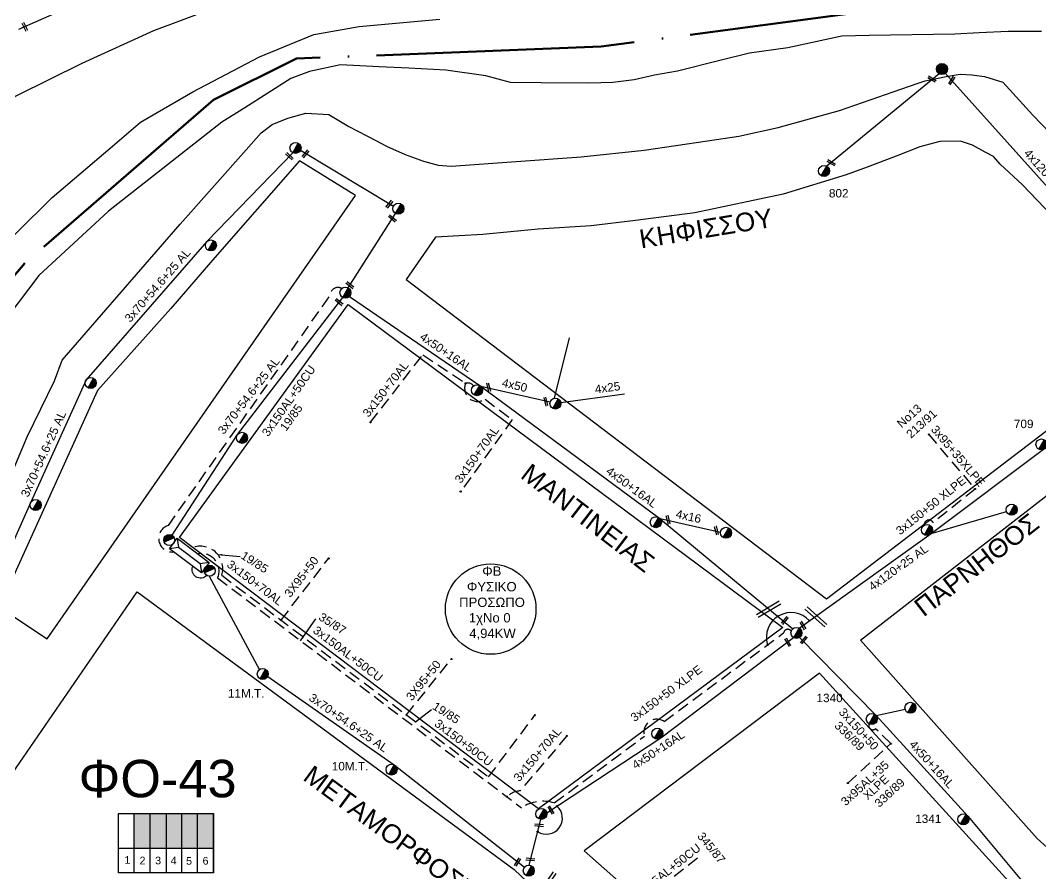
# Model space of a CAD drawing. Header units: millimetres. Extents: x 1020 to 3238, y 796 to 1818.
# Drawn here: x 2138.2 to 2356.1, y 1153.4 to 1335.8 of the extents above; entities that cross this region are included whole.
import ezdxf
from ezdxf.enums import TextEntityAlignment as Align

# ---------------------------------------------------------------- set-up
doc = ezdxf.new("R2010")
doc.units = ezdxf.units.MM
doc.linetypes.add('ACAD_ISO04W100', pattern=[30, 24, -3, 0, -3])
doc.linetypes.add('DASHED', pattern=[19.05, 12.7, -6.35])
for name, color, linetype, lineweight in [('3x150+50', 7, 'Continuous', 30), ('3x150+50 XLPE', 7, 'SYN_LINE', 30), ('3x150+70AL', 7, 'DASHED', 30), ('3x150AL+50CU', 7, 'Continuous', 30), ('3x70+54.6+25 AL', 7, 'SYN_LINE', 30), ('3x95+35', 7, 'Continuous', 30), ('3x95+35XLPE', 7, 'Continuous', 30), ('3X95+50', 7, 'Continuous', 30), ('3x95AL+50CU', 7, 'Continuous', 30), ('4x120+25 AL', 7, 'SYN_LINE', 30), ('4x16', 7, 'Continuous', 30), ('4x25', 7, 'Continuous', 30), ('4x50', 7, 'Continuous', 30), ('4x50+16AL', 7, 'Continuous', 30), ('Υπόβαθρο ΔΕΗ', 7, 'Continuous', 30)]:
    doc.layers.add(name, color=color, linetype=linetype, lineweight=lineweight)
for name, color, linetype in [('Pillar OTE', 7, 'Continuous'), ('text οδών', 7, 'Continuous'), ('text_kalodion', 7, 'Continuous'), ('Άγνωστα', 7, 'Continuous'), ('Επιγραφές - Σχήματα', 7, 'Continuous'), ('Καλώδια ΧΤ   3x150AL+50CU', 7, 'DASHED'), ('Μηχανική τομή', 7, 'Continuous'), ('Στύλος Ξύλινος', 7, 'Continuous'), ('Στύλος Ξύλινος @ 1', 7, 'Continuous'), ('Στύλος ΦΜ', 7, 'Continuous'), ('Στύλος ΦΜ @ 1', 7, 'Continuous'), ('Συνδέσεις', 7, 'Continuous'), ('Τομή', 7, 'Continuous'), ('Υποσταθμός εναέριος 2 στύλων', 7, 'Continuous'), ('Υποσταθμός πόλεως', 7, 'Continuous')]:
    doc.layers.add(name, color=color, linetype=linetype)
doc.styles.add('arial', font='arial.ttf')
doc.styles.get("Standard").update_dxf_attribs({"font": 'arial.ttf'})
doc.linetypes.add('PRANES_1r', pattern='A,0.5,[137,SPECLINE.shx,S=1,R=180,X=0,Y=0],0.5', length=1)
doc.linetypes.add('SYN_LINE', pattern='A,0.5,-0.0001,["/\\/\\/\\/",Standard,S=0.1,R=0,X=0,Y=-0.05],-0.25', length=0.7501)
doc.dimstyles.new('ISO-25', dxfattribs={"dimtxt": 2.5, "dimasz": 2.5, "dimexe": 1.25, "dimexo": 0.625, "dimtad": 1, "dimtxsty": 'Standard', "dimcen": 2.5, "dimadec": 0, "dimazin": 0, "dimtfac": 1, "dimtmove": 0, "dimatfit": 3, "dimfxl": 1, "dimarcsym": 0})

# ---------------------------------------------------------------- blocks, each defined once
blk = doc.blocks.new('ΥΠΟΣΤΑΘΜΟΣ ΕΝΑΕΡΙΟΣ ΕΠΙ 2 ΣΤΥΛΩΝ')
at = {"layer": 'Υποσταθμός εναέριος 2 στύλων', "linetype": 'Continuous'}
for points in [[(-11.97, -2.11, 0.574793), (-8.45, -0.07, 0.268822), (-9.64, 1.98)], [(9.68, -2.15, 0.574793), (13.19, -0.1, 0.268822), (12.01, 1.95)]]:
    blk.add_hatch(color=256, dxfattribs=at).paths.add_polyline_path(points)
for p, q in [((-11.97, -2.11), (-9.64, 1.98)), ((9.68, -2.15), (12.01, 1.95))]:
    blk.add_line(p, q, dxfattribs=at)
for centre in [(-10.81, -0.07), (10.84, -0.1)]:
    blk.add_circle(centre, 2.36, dxfattribs=at)
at = {"layer": 'Υποσταθμός πόλεως', "linetype": 'Continuous', "ltscale": 40}
blk.add_lwpolyline([(-8.57, 2.82), (8.57, 2.82), (8.57, -2.82), (-8.57, -2.82)], close=True, dxfattribs=at)
for points in [[(-5.75, 0), (-8.57, 2.82)], [(-8.57, -2.82), (-5.75, 0)], [(-5.75, 0), (5.75, 0)], [(5.75, 0), (8.57, 2.82)], [(8.57, -2.82), (5.75, 0)]]:
    blk.add_lwpolyline(points, dxfattribs=at)
at = {"layer": 'Υποσταθμός εναέριος 2 στύλων', "ltscale": 40, "flags": 1}
for tag, p in [('ΜΕΤΑΣΧΗΜΑΤΙΣΜΟΣ', (14.09, 2.51)), ('ΙΣΧΥΣ', (14.07, -0.28)), ('ΑΡΙΘΜΟΣ', (14.19, -3))]:
    blk.add_attdef(tag, p, '', height=1.8, dxfattribs=at)
blk = doc.blocks.new('ΥΠΑΡΧΩΝ ΤΣΙΜΕΝΤΕΝΙΟΣ ΣΤΥΛΟΣ')
at = {"layer": 'Στύλος ΦΜ'}
blk.add_hatch(color=7, dxfattribs=at).paths.add_polyline_path([(-1.29, -2.28, 0.574793), (2.62, 0, 0.268822), (1.3, 2.27)])
at = {"layer": 'Στύλος ΦΜ', "color": 7}
blk.add_line((-1.29, -2.28), (1.3, 2.27), dxfattribs=at)
blk.add_circle((0, 0), 2.62, dxfattribs=at)
at = {"layer": 'Στύλος ΦΜ', "flags": 4}
for tag, p in [('ΑΡΙΘΜΟΣ', (-4.68, 8.05)), ('ΤΥΠΟΣ', (-4.91, 3.03))]:
    blk.add_attdef(tag, p, '', height=4, dxfattribs=at)
blk = doc.blocks.new('ΥΠΑΡΧΩΝ ΞΥΛΙΝΟΣ ΣΤΥΛΟΣ')
at = {"layer": 'Στύλος Ξύλινος'}
h = blk.add_hatch(color=7, dxfattribs=at)
h.paths.add_polyline_path([(-2.62, 0, 0.270008), (-1.29, -2.28), (1.3, 2.27, 0.576266)])
h.paths.add_polyline_path([(-1.29, -2.28, 0.574793), (2.62, 0, 0.268822), (1.3, 2.27)])
at = {"layer": 'Στύλος Ξύλινος', "color": 7}
blk.add_line((-1.29, -2.28), (1.3, 2.27), dxfattribs=at)
blk.add_circle((0, 0), 2.62, dxfattribs=at)
at = {"layer": 'Στύλος Ξύλινος', "flags": 4}
for tag, p in [('ΑΡΙΘΜΟΣ', (-4.91, 8.6)), ('ΤΥΠΟΣ', (-4.85, 3.39))]:
    blk.add_attdef(tag, p, '', height=4, dxfattribs=at)
blk = doc.blocks.new('ΜΗΧΑΝΙΚΗ ΤΟΜΗ')
at = {"layer": 'Μηχανική τομή', "ltscale": 40}
for p, q in [((-1.89, 0.78), (5.68, 0.78)), ((-1.89, -0.78), (5.68, -0.78))]:
    blk.add_line(p, q, dxfattribs=at)
blk = doc.blocks.new('_ΣΥΝΔΕΣΗ')
at = {"layer": 'Συνδέσεις', "linetype": 'SYN_LINE', "ltscale": 40}
blk.add_hatch(color=256, dxfattribs=at).paths.add_polyline_path([(0.5, -0.01, 1), (-0.5, -0.01, 1)])
at = {"layer": 'Συνδέσεις'}
blk.add_circle((0, -0.01), 0.5, dxfattribs=at)
blk = doc.blocks.new('ΤΟΜΗ')
at = {"layer": 'Τομή', "ltscale": 40}
for p, q in [((-5.68, 0), (17.06, 0)), ((-5.68, -2.77), (17.06, -2.77))]:
    blk.add_line(p, q, dxfattribs=at)

msp = doc.modelspace()

# ---------------------------------------------------------------- hatches: boundary and pattern name
at = {"layer": 'Καλώδια ΧΤ   3x150AL+50CU', "linetype": 'DASHED', "lineweight": -3, "ltscale": 0.2}
h = msp.add_hatch(color=173, dxfattribs=at)
h.dxf.hatch_style = 1
h.paths.add_polyline_path([(2165.91, 1166.27), (2162.47, 1166.27), (2162.47, 1158.91), (2165.91, 1158.91)])
h = msp.add_hatch(color=85, dxfattribs=at)
h.dxf.hatch_style = 1
h.paths.add_polyline_path([(2165.91, 1158.91), (2169.35, 1158.9), (2169.35, 1166.27), (2165.91, 1166.27)])
h = msp.add_hatch(color=2, dxfattribs=at)
h.dxf.hatch_style = 1
h.paths.add_polyline_path([(2172.65, 1166.27), (2169.35, 1166.27), (2169.35, 1158.9), (2172.64, 1158.9)])
h = msp.add_hatch(color=1, dxfattribs=at)
h.dxf.hatch_style = 1
h.paths.add_polyline_path([(2172.64, 1158.9), (2176.03, 1158.9), (2176.03, 1166.27), (2172.65, 1166.27)])
h = msp.add_hatch(color=151, dxfattribs=at)
h.dxf.hatch_style = 1
h.paths.add_polyline_path([(2176.03, 1158.9), (2179.43, 1158.89), (2179.43, 1166.27), (2176.03, 1166.27)])

# ---------------------------------------------------------------- linework, layer by layer
at = {"lineweight": -3, "ltscale": 0.2}
msp.add_circle((2238.64, 1209.99), 9.67, dxfattribs=at)
at = {"layer": '3x150+50', "color": 173, "linetype": 'DASHED', "lineweight": -3, "ltscale": 0.2}
msp.add_lwpolyline([(2324.12, 1181.22), (2320.89, 1184.41, -0.80098), (2319.48, 1185.48, 1.148792)], format="xyb", dxfattribs=at)
at = {"layer": '3x150+50 XLPE', "color": 151, "linetype": 'DASHED', "lineweight": -3, "ltscale": 0.2}
msp.add_lwpolyline([(2342.13, 1235.62), (2333.15, 1228.44, 0.866697), (2331.26, 1227.89, -18.154364)], format="xyb", dxfattribs=at)
at = {"layer": '3x150+70AL', "color": 85, "linetype": 'DASHED', "lineweight": -3, "ltscale": 0.2}
for points in [[(2212.96, 1249.9), (2224.15, 1264.33), (2233.28, 1258.22, -0.326335), (2234.98, 1257.68, 22.441976)], [(2233.28, 1258.22, 0.741426), (2237.43, 1254.83), (2243.26, 1250.47), (2232.24, 1235.12)]]:
    msp.add_lwpolyline(points, format="xyb", dxfattribs=at)
at = {"layer": '3x150+70AL', "color": 1, "linetype": 'DASHED', "lineweight": -3, "ltscale": 0.2}
msp.add_lwpolyline([(2174.55, 1222.95, -0.655083), (2181.18, 1217.21), (2238.18, 1174.12), (2248.08, 1187.3)], format="xyb", dxfattribs=at)
at = {"layer": '3x150+70AL', "color": 151, "linetype": 'DASHED', "lineweight": -3, "ltscale": 0.2}
msp.add_lwpolyline([(2254.92, 1182.9), (2244.95, 1171.14, 0.155502), (2242.08, 1169.91, -0.798596)], format="xyb", dxfattribs=at)
at = {"layer": '3x150AL+50CU', "color": 2, "linetype": 'DASHED', "lineweight": -3, "ltscale": 0.2}
msp.add_lwpolyline([(2170.9, 1222.19, -0.904144), (2169.77, 1227.86), (2204.28, 1276.94, -0.537919), (2206.75, 1278.57, -0.537919)], format="xyb", dxfattribs=at)
at = {"layer": '3x150AL+50CU', "color": 151, "linetype": 'DASHED', "lineweight": -3, "ltscale": 0.2}
msp.add_lwpolyline([(2176.12, 1221.77, -0.606552), (2180.3, 1216.63), (2245.21, 1167.54, -0.221256), (2252.22, 1168.54), (2271.5, 1182.84, -0.71394), (2275.69, 1185.95), (2301.23, 1204.9, -0.67042), (2302.84, 1205.29)], format="xyb", dxfattribs=at)
at = {"layer": '3x150AL+50CU', "linetype": 'Continuous', "lineweight": -3, "ltscale": 0.2}
msp.add_lwpolyline([(2177.98, 1217.17, -0.837039), (2174.98, 1219.1, 1.805192)], format="xyb", dxfattribs=at)
at = {"layer": '3x70+54.6+25 AL', "color": 2, "linetype": 'SYN_LINE', "lineweight": -3, "ltscale": 20}
for points in [[(2217.84, 1296.04), (2197.98, 1307.99)], [(2196.36, 1307.52), (2178.02, 1288.52), (2152.21, 1258.97), (2140.34, 1232.69), (2133.78, 1218.09), (2130.75, 1208.75)], [(2208.2, 1278.62), (2218.33, 1294.52)]]:
    msp.add_lwpolyline(points, dxfattribs=at)
at = {"layer": '3x70+54.6+25 AL', "color": 85, "linetype": 'SYN_LINE', "lineweight": -3, "ltscale": 20}
msp.add_lwpolyline([(2170.55, 1225.75), (2184.54, 1247.26), (2207.03, 1276.57)], dxfattribs=at)
at = {"layer": '3x70+54.6+25 AL', "color": 173, "linetype": 'SYN_LINE', "lineweight": -3, "ltscale": 20}
for points in [[(2178.47, 1217.02), (2189.23, 1197.03)], [(2190.99, 1195.55), (2218.05, 1176.7), (2245.89, 1154.83)]]:
    msp.add_lwpolyline(points, dxfattribs=at)
at = {"layer": '3x70+54.6+25 AL', "color": 173, "linetype": 'SYN_LINE', "lineweight": -3, "ltscale": 12}
msp.add_lwpolyline([(2246.86, 1155.24), (2249.36, 1165.04)], dxfattribs=at)
at = {"layer": '3x95+35', "color": 173, "linetype": 'DASHED', "lineweight": -3, "ltscale": 0.2}
msp.add_lwpolyline([(2314.94, 1172.8), (2324.12, 1181.22)], dxfattribs=at)
at = {"layer": '3x95+35XLPE', "color": 151, "linetype": 'DASHED', "lineweight": -3, "ltscale": 0.2}
msp.add_lwpolyline([(2332.24, 1247.3), (2342.13, 1235.62)], dxfattribs=at)
at = {"layer": '3X95+50', "color": 1, "linetype": 'DASHED', "lineweight": -3, "ltscale": 0.2}
for points in [[(2193.86, 1207.63), (2204.01, 1220.8)], [(2220.65, 1187.37), (2230.26, 1199.3)]]:
    msp.add_lwpolyline(points, dxfattribs=at)
at = {"layer": '3x95AL+50CU', "color": 6, "linetype": 'DASHED', "lineweight": -3, "ltscale": 0.2}
msp.add_lwpolyline([(2282.81, 1156.76), (2270.36, 1146.92, -0.369475), (2269.05, 1146.97, -22.658556)], format="xyb", dxfattribs=at)
at = {"layer": '4x120+25 AL', "color": 5, "linetype": 'SYN_LINE', "lineweight": -3, "ltscale": 20}
msp.add_lwpolyline([(2334.47, 1324.36), (2310.44, 1304.63)], dxfattribs=at)
at = {"layer": '4x120+25 AL', "color": 151, "linetype": 'SYN_LINE', "lineweight": -3, "ltscale": 20}
for points in [[(2392.06, 1274.53), (2368.46, 1288.09), (2335.79, 1324.47)], [(2304.54, 1205.93), (2332.78, 1226.13), (2357.35, 1244.58), (2392.55, 1273.01)], [(2332.78, 1226.13), (2348.85, 1230.83)]]:
    msp.add_lwpolyline(points, dxfattribs=at)
at = {"layer": '4x120+25 AL', "color": 173, "linetype": 'SYN_LINE', "lineweight": -3, "ltscale": 7}
msp.add_lwpolyline([(2321, 1187.21), (2327.17, 1188.62)], dxfattribs=at)
at = {"layer": '4x16', "color": 85, "linetype": 'Continuous', "lineweight": -3, "ltscale": 0.2}
msp.add_lwpolyline([(2274.82, 1229.31), (2287.74, 1226.43)], dxfattribs=at)
at = {"layer": '4x25', "color": 85, "linetype": 'SYN_LINE', "lineweight": -3, "ltscale": 15}
for points in [[(2252.27, 1255.06), (2255.51, 1267.94)], [(2253.63, 1254.14), (2267.22, 1255.99)]]:
    msp.add_lwpolyline(points, dxfattribs=at)
at = {"layer": '4x50', "color": 85, "linetype": 'Continuous', "lineweight": -3, "ltscale": 0.2}
msp.add_lwpolyline([(2236.52, 1257.62), (2251.35, 1254.24)], dxfattribs=at)
at = {"layer": '4x50+16AL', "color": 1, "linetype": 'Continuous', "lineweight": -3, "ltscale": 0.2}
msp.add_lwpolyline([(2196.55, 1357.97), (2167.52, 1347), (2137.75, 1333.88)], dxfattribs=at)
at = {"layer": '4x50+16AL', "color": 85, "linetype": 'Continuous', "lineweight": -3, "ltscale": 0.2}
msp.add_lwpolyline([(2208.49, 1276.81), (2236.3, 1257.78), (2274.51, 1229.57), (2303.16, 1205.77)], dxfattribs=at)
at = {"layer": '4x50+16AL', "color": 173, "linetype": 'Continuous', "lineweight": -3, "ltscale": 0.2}
for points in [[(2250.62, 1166.42), (2274.97, 1182.44), (2303.37, 1203.88)], [(2304.64, 1203.94), (2321, 1187.21), (2340.63, 1165.67), (2355.99, 1147.28)]]:
    msp.add_lwpolyline(points, dxfattribs=at)
at = {"layer": 'Pillar OTE', "lineweight": -3, "ltscale": 40}
for points in [[(2159.14, 1153.63), (2159.14, 1166.27), (2179.43, 1166.27), (2179.43, 1153.61), (2159.14, 1153.63)], [(2162.47, 1153.63), (2162.47, 1166.27)], [(2165.91, 1153.63), (2165.91, 1166.27)], [(2169.35, 1153.62), (2169.35, 1166.27)], [(2172.64, 1153.62), (2172.65, 1166.27)], [(2176.03, 1153.62), (2176.03, 1166.27)], [(2179.43, 1153.61), (2179.43, 1166.27)], [(2159.14, 1158.91), (2179.43, 1158.89)]]:
    msp.add_lwpolyline(points, dxfattribs=at)
at = {"layer": 'Υπόβαθρο ΔΕΗ', "color": 1, "linetype": 'ACAD_ISO04W100', "lineweight": 50, "ltscale": 2}
msp.add_lwpolyline([(2897.66, 1801.46), (2899.37, 1753.84), (2811.49, 1635.31), (2792.55, 1614.57), (2757.37, 1549.51), (2665.72, 1495.01), (2560.71, 1451.54), (2481.37, 1390.44), (2388.44, 1347.03), (2262.24, 1330.19), (2197.17, 1327.65), (2179.45, 1318.84), (2139.09, 1283.92), (2119.89, 1261.32), (2078.79, 1160.44), (2035.44, 1084.11), (1936.96, 1112.27), (1734.05, 1208.64), (1538.56, 1301.42), (1499.15, 1214.88), (1220.66, 1365.27), (1101.95, 1134.49), (1047.96, 1156.8)], dxfattribs=at)
at = {"layer": 'Υπόβαθρο ΔΕΗ', "color": 7, "lineweight": -3}
for points in [[(1979.63, 1056.06), (1962.82, 1061.66), (1949.85, 1069.23), (1963.78, 1085.21), (1972.74, 1095.56), (2001.6, 1116.23), (2030.07, 1136.62), (2043.84, 1156.03), (2057.89, 1191.59), (2066.41, 1216.58), (2087.92, 1263.73), (2093.91, 1276.75), (2099.31, 1285.12), (2114.52, 1303.97), (2130.51, 1315.95), (2137.41, 1319.72), (2151.35, 1326.62), (2166.65, 1333.64), (2184.96, 1340.56)], [(2127.06, 1217.09), (2139.59, 1246.79), (2145.44, 1258.79), (2147.09, 1263.21), (2172.32, 1292.25), (2186.39, 1308.1), (2189.61, 1311.75), (2191.94, 1313.53), (2195.32, 1314.93), (2199.12, 1315.94), (2204.07, 1315.67), (2208.34, 1313.11), (2214.12, 1310.12), (2216.41, 1308.92), (2220.34, 1307.14), (2224.31, 1305.7), (2227.43, 1304.88), (2230.16, 1304.67), (2257.97, 1306.63), (2271.43, 1308.05), (2284.97, 1310.02), (2291.63, 1311.06), (2300.03, 1312.89), (2313.15, 1316.55), (2326.27, 1321.1), (2329.97, 1322.4), (2331.45, 1322.9), (2335.96, 1323.83), (2338.96, 1324.33), (2341.44, 1324.13), (2344.11, 1323.77), (2348.03, 1322.56), (2354.45, 1315.55), (2392.73, 1275.86)]]:
    msp.add_lwpolyline(points, dxfattribs=at)
at = {"layer": 'Υπόβαθρο ΔΕΗ', "linetype": 'PRANES_1r', "lineweight": -3, "ltscale": 0.2}
for points in [[(2129.62, 1282.81), (2144.93, 1297.97), (2157.34, 1308.52), (2163.85, 1314.04), (2174.98, 1320.56), (2189.21, 1328.01), (2200.88, 1332.79), (2210.51, 1334.49), (2227.76, 1336.08)], [(2356.3, 1333.4), (2349.2, 1333.42), (2343.04, 1333.11), (2337.8, 1332.85), (2319.53, 1332.53), (2313.68, 1332.42), (2302.14, 1329.91), (2293.95, 1328.77), (2287.62, 1327.21), (2278.54, 1324.91), (2273.66, 1324.11), (2269.3, 1323.08), (2264.74, 1322.51), (2259.62, 1322.4), (2249.45, 1322.48), (2242.88, 1322.52), (2237.58, 1323.91), (2229.09, 1325.18), (2221.16, 1325.57), (2214.8, 1325.88), (2206.55, 1326.28), (2199.92, 1324.9), (2195.94, 1323.36), (2186.1, 1317.12), (2181.22, 1314.02), (2157.01, 1295.05), (2142.07, 1281.24), (2135.46, 1272.52)]]:
    msp.add_lwpolyline(points, dxfattribs=at)
at = {"layer": 'Υπόβαθρο ΔΕΗ', "color": 7, "lineweight": -3}
for points in [[(2383.48, 1268), (2352.26, 1300.64), (2347.47, 1305.09), (2346.04, 1306.72), (2344.26, 1307.64), (2341.6, 1309.16), (2338.99, 1309.99), (2334.58, 1309.89), (2330.31, 1308.75), (2325.28, 1306.81), (2319.06, 1304.4), (2314.6, 1302.77), (2301.15, 1298.62), (2282.29, 1294.65), (2269.57, 1293.01), (2260.12, 1291.88), (2248.76, 1291.14), (2236.99, 1290.05), (2226.84, 1289.44), (2220.59, 1280.45), (2310.37, 1212.2)], [(2133.65, 1210.39), (2143.87, 1203.62), (2209.73, 1298.38), (2197.82, 1305.75), (2179.19, 1284.53), (2170.27, 1274.23), (2154.62, 1256.73), (2137.63, 1219.08)], [(2208.17, 1275.04), (2301.06, 1206.02), (2248.86, 1167.29), (2172.15, 1225.3)], [(2364.21, 1239.52), (2412.18, 1186.27), (2369.15, 1156.69), (2367.28, 1155.9), (2365.58, 1155.79), (2364.44, 1155.9), (2362.71, 1156.07), (2361.56, 1156.21), (2360.11, 1157.14), (2358.24, 1158.39), (2355.37, 1160.98), (2317.64, 1203.37)], [(2163.08, 1213.67), (2243.65, 1154.32), (2292.86, 1107.64), (2207.14, 1054.67), (2145.77, 1117.9), (2132.24, 1132.02), (2128.33, 1137.8), (2126.11, 1142.39), (2125.03, 1148.31), (2125.15, 1152.47), (2127.03, 1160.61), (2131.67, 1168.04)], [(2308.92, 1196.29), (2258.58, 1158.31), (2306.36, 1116.15), (2354.35, 1146.29)]]:
    msp.add_lwpolyline(points, close=True, dxfattribs=at)
at = {"layer": 'Υπόβαθρο ΔΕΗ', "lineweight": -3}
for centre, radius, start, end in [((2302.83, 1203.96), 5.28, 42.1255, 197.6807), ((2250.53, 1165.29), 3.43, 237.4691, 48.4608)]:
    msp.add_arc(centre, radius, start, end, dxfattribs=at)

# ---------------------------------------------------------------- block references
at = {"layer": 'Μηχανική τομή', "lineweight": -3}
for p, xscale, yscale, zscale, rotation in [((2138.85, 1334.87), 0.2499999999999677, 0.2499999999999677, 0.2499999999999677, 297.7331884714443), ((2332.52, 1323.54), 0.2499999999999675, 0.2499999999999675, 0.2499999999999675, 329.1464660435478), ((2337.36, 1323.34), 0.2499999999999676, 0.2499999999999676, 0.2499999999999676, 237.1854850711861), ((2198.79, 1306.91), 0.2499999999999677, 0.2499999999999677, 0.2499999999999677, 50.16249070160573), ((2195.98, 1306.44), 0.2499999999999677, 0.2499999999999677, 0.2499999999999677, 137.3472230877707), ((2310.98, 1305.65), 0.2499999999999675, 0.2499999999999675, 0.2499999999999675, 329.1464660435478), ((2216.72, 1296.13), 0.2499999999999677, 0.2499999999999677, 0.2499999999999677, 50.16249070160573), ((2217.27, 1293.8), 0.2499999999999677, 0.2499999999999677, 0.2499999999999677, 321.0299712629217), ((2208.2, 1279.57), 0.2499999999999677, 0.2499999999999677, 0.2499999999999677, 321.0299712629217), ((2205.87, 1275.93), 0.2499999999999677, 0.2499999999999677, 0.2499999999999677, 321.0299712629217), ((2238.04, 1257.86), 0.2499999999999676, 0.2499999999999676, 0.2499999999999676, 283.6774560750442), ((2250.26, 1254.79), 0.2499999999999676, 0.2499999999999676, 0.2499999999999676, 283.6774560750442), ((2276.39, 1229.55), 0.2499999999999676, 0.2499999999999676, 0.2499999999999676, 283.6774560750442), ((2286.71, 1227.25), 0.2499999999999676, 0.2499999999999676, 0.2499999999999676, 283.6774560750442), ((2301.74, 1207.91), 0.2499999999999676, 0.2499999999999676, 0.2499999999999676, 230.0353794467205), ((2305.07, 1206.9), 0.2499999999999676, 0.2499999999999676, 0.2499999999999676, 300.7766191402778), ((2301.83, 1203.33), 0.2499999999999676, 0.2499999999999676, 0.2499999999999676, 300.7766191402778), ((2305.83, 1203.74), 0.2499999999999676, 0.2499999999999676, 0.2499999999999676, 230.0353794467205), ((2251.24, 1167.44), 0.2499999999999676, 0.2499999999999676, 0.2499999999999676, 300.7766191402778), ((2248.5, 1163.86), 0.2499999999999676, 0.2499999999999676, 0.2499999999999676, 354.2515595385352), ((2244.16, 1155.51), 0.2499999999999675, 0.2499999999999675, 0.2499999999999675, 58.87226553010733), ((2246.64, 1156.56), 0.2499999999999676, 0.2499999999999676, 0.2499999999999676, 354.2515595385352)]:
    msp.add_blockref('ΜΗΧΑΝΙΚΗ ΤΟΜΗ', p, dxfattribs=dict(at, xscale=xscale, yscale=yscale, zscale=zscale, rotation=rotation))
at = {"layer": 'Στύλος Ξύλινος @ 1', "lineweight": -3, "ltscale": 40, "xscale": 0.4499999999998181, "yscale": 0.4499999999998181, "zscale": 0.4499999999998181}
msp.add_blockref('ΥΠΑΡΧΩΝ ΞΥΛΙΝΟΣ ΣΤΥΛΟΣ', (2335.05, 1325.39), dxfattribs=at)
at = {"layer": 'Στύλος ΦΜ @ 1', "lineweight": -3, "ltscale": 40}
for p, xscale, yscale, zscale in [((2196.94, 1308.54), 0.4499999999997561, 0.4499999999997561, 0.4499999999997561), ((2218.91, 1295.54), 0.4499999999997561, 0.4499999999997561, 0.4499999999997561), ((2178.86, 1287.69), 0.4499999999997561, 0.4499999999997561, 0.4499999999997561), ((2207.61, 1277.6), 0.4499999999997561, 0.4499999999997561, 0.4499999999997561), ((2153.19, 1258.3), 0.4499999999997561, 0.4499999999997561, 0.4499999999997561), ((2235.72, 1256.76), 0.4499999999997561, 0.4499999999997561, 0.4499999999997561), ((2252.47, 1253.9), 0.4499999999997561, 0.4499999999997561, 0.4499999999997561), ((2185.51, 1246.58), 0.4499999999997561, 0.4499999999997561, 0.4499999999997561), ((2141.42, 1232.22), 0.4499999999997561, 0.4499999999997561, 0.4499999999997561), ((2349.96, 1231.24), 0.4499999999997561, 0.4499999999997561, 0.4499999999997561), ((2273.92, 1228.55), 0.4499999999997561, 0.4499999999997561, 0.4499999999997561), ((2288.91, 1226.28), 0.4499999999997561, 0.4499999999997561, 0.4499999999997561), ((2331.87, 1226.88), 0.4499999999997561, 0.4499999999997561, 0.4499999999997561), ((2303.96, 1204.9), 0.4499999999998616, 0.4499999999998616, 0.4499999999998616), ((2328.32, 1188.89), 0.4499999999999348, 0.4499999999999348, 0.4499999999999348), ((2274.24, 1183.36), 0.4499999999998616, 0.4499999999998616, 0.4499999999998616), ((2249.46, 1166.21), 0.4499999999998616, 0.4499999999998616, 0.4499999999998616)]:
    msp.add_blockref('ΥΠΑΡΧΩΝ ΤΣΙΜΕΝΤΕΝΙΟΣ ΣΤΥΛΟΣ', p, dxfattribs=dict(at, xscale=xscale, yscale=yscale, zscale=zscale))
ref = msp.add_blockref('ΥΠΑΡΧΩΝ ΤΣΙΜΕΝΤΕΝΙΟΣ ΣΤΥΛΟΣ', (2309.86, 1303.61), dxfattribs=dict(at, xscale=0.4499999999997661, yscale=0.4499999999997661, zscale=0.4499999999997661))
ref.add_attrib('ΤΥΠΟΣ', '802', (2310.9, 1297.95), dxfattribs={"layer": 'Στύλος ΦΜ', "height": 1.8, "flags": 4})
ref = msp.add_blockref('ΥΠΑΡΧΩΝ ΤΣΙΜΕΝΤΕΝΙΟΣ ΣΤΥΛΟΣ', (2356.32, 1245.16), dxfattribs=dict(at, xscale=0.4499999999997661, yscale=0.4499999999997661, zscale=0.4499999999997661))
ref.add_attrib('ΤΥΠΟΣ', '709', (2350.42, 1248.66), dxfattribs={"layer": 'Στύλος ΦΜ', "height": 1.8, "flags": 4})
ref = msp.add_blockref('ΥΠΑΡΧΩΝ ΤΣΙΜΕΝΤΕΝΙΟΣ ΣΤΥΛΟΣ', (2189.94, 1196.09), dxfattribs=dict(at, xscale=0.449999999999922, yscale=0.449999999999922, zscale=0.449999999999922))
ref.add_attrib('ΤΥΠΟΣ', '11M.T.', (2182.5, 1191.07), dxfattribs={"layer": 'Στύλος ΦΜ', "height": 1.8, "flags": 4})
ref = msp.add_blockref('ΥΠΑΡΧΩΝ ΤΣΙΜΕΝΤΕΝΙΟΣ ΣΤΥΛΟΣ', (2320.06, 1186.5), dxfattribs=dict(at, xscale=0.4499999999999348, yscale=0.4499999999999348, zscale=0.4499999999999348))
ref.add_attrib('ΤΥΠΟΣ', '1340', (2308.25, 1190.09), dxfattribs={"layer": 'Στύλος ΦΜ', "height": 1.8, "rotation": 360, "flags": 4})
ref = msp.add_blockref('ΥΠΑΡΧΩΝ ΤΣΙΜΕΝΤΕΝΙΟΣ ΣΤΥΛΟΣ', (2217.46, 1175.68), dxfattribs=dict(at, xscale=0.449999999999922, yscale=0.449999999999922, zscale=0.449999999999922))
ref.add_attrib('ΤΥΠΟΣ', '10M.T.', (2204.68, 1175.5), dxfattribs={"layer": 'Στύλος ΦΜ', "height": 1.8, "flags": 4})
ref = msp.add_blockref('ΥΠΑΡΧΩΝ ΤΣΙΜΕΝΤΕΝΙΟΣ ΣΤΥΛΟΣ', (2339.62, 1165.05), dxfattribs=dict(at, xscale=0.4499999999998718, yscale=0.4499999999998718, zscale=0.4499999999998718))
ref.add_attrib('ΤΥΠΟΣ', '1341', (2329.34, 1164.27), dxfattribs={"layer": 'Στύλος ΦΜ', "height": 1.8, "flags": 4})
ref = msp.add_blockref('ΥΠΑΡΧΩΝ ΤΣΙΜΕΝΤΕΝΙΟΣ ΣΤΥΛΟΣ', (2246.78, 1154.07), dxfattribs=dict(at, xscale=0.449999999999922, yscale=0.449999999999922, zscale=0.449999999999922))
ref.add_attrib('ΤΥΠΟΣ', '9M.T.', (2240.97, 1149.51), dxfattribs={"layer": 'Στύλος ΦΜ', "height": 1.8, "flags": 4})
at = {"layer": 'Συνδέσεις', "lineweight": -3, "xscale": 0.25, "yscale": 0.25, "zscale": 0.25}
for p in [(2233.28, 1258.22), (2212.96, 1249.9), (2332.24, 1247.31), (2232.24, 1235.12), (2342.13, 1235.63), (2204.01, 1220.81), (2193.86, 1207.63), (2306.75, 1207.51), (2297.8, 1202.36), (2230.26, 1199.3), (2220.65, 1187.37), (2248.08, 1187.3), (2254.92, 1182.9), (2324.12, 1181.22), (2314.94, 1172.8), (2242.08, 1169.91), (2252.8, 1167.86), (2248.69, 1162.41)]:
    msp.add_blockref('_ΣΥΝΔΕΣΗ', p, dxfattribs=at)
at = {"layer": 'Τομή', "lineweight": -3}
for p, xscale, yscale, zscale, rotation in [((2296.64, 1209.55), 0.2499999999999995, 0.2499999999999995, 0.2499999999999995, 30.77112531384313), ((2307.29, 1209.54), 0.2499999999999995, 0.2499999999999995, 0.2499999999999995, 318.6342172575633), ((2249.65, 1150.3), 0.2499999999999993, 0.2499999999999993, 0.2499999999999993, 56.11902491700707)]:
    msp.add_blockref('ΤΟΜΗ', p, dxfattribs=dict(at, xscale=xscale, yscale=yscale, zscale=zscale, rotation=rotation))
at = {"layer": 'Υποσταθμός εναέριος 2 στύλων', "lineweight": -3, "xscale": 0.4999999999998481, "yscale": 0.4999999999998481, "zscale": 0.4999999999998481, "rotation": 142.9037285674117}
msp.add_blockref('ΥΠΟΣΤΑΘΜΟΣ ΕΝΑΕΡΙΟΣ ΕΠΙ 2 ΣΤΥΛΩΝ', (2174.25, 1221.42), dxfattribs=at)

# ---------------------------------------------------------------- texts
at = {"lineweight": -3, "ltscale": 30, "char_height": 1.63, "width": 11.2573, "attachment_point": 1}
for s, insert in [('1', (2160.39, 1157.19)), ('2', (2163.62, 1157.06)), ('3', (2166.95, 1157.06)), ('4', (2170.26, 1157.06)), ('5', (2173.56, 1156.98)), ('6', (2177.08, 1157))]:
    msp.add_mtext(s, dxfattribs=dict(at, insert=insert))
at = {"layer": 'text οδών', "lineweight": -3}
for s, rotation, p in [('ΚΗΦΙΣΣΟΥ', 9.2962, (2284.62, 1291.34)), ('ΠΑΡΝΗΘΟΣ', 37.8172, (2342.44, 1219.46)), ('ΜΕΤΑΜΟΡΦΟΣΕΩΣ', 323.6213, (2220.35, 1159.84))]:
    msp.add_text(s, height=4, rotation=rotation, dxfattribs=at).set_placement(p, align=Align.MIDDLE_CENTER)
at = {"layer": 'text οδών', "lineweight": -3, "ltscale": 40, "insert": (2247.2, 1241.36), "char_height": 2, "width": 13.6816, "attachment_point": 1, "rotation": 322.4926}
msp.add_mtext('{\\H2x;MANTINEIAΣ\\fMS Shell Dlg|b0|i0|c0|p0;\\H0.35416x;\\P} ', dxfattribs=at)
at = {"layer": 'text_kalodion', "linetype": 'Continuous', "lineweight": -3, "ltscale": 0.2}
for s, rotation, p in [('4x120+25 AL', 311.9196, (2358.06, 1302.36)), ('3x70+54.6+25 AL', 48.8711, (2167.47, 1279.18)), ('4x50+16AL', 325.6228, (2229.1, 1264.89)), ('3x70+54.6+25 AL', 52.5049, (2186.93, 1255.58)), ('3x150AL+50CU', 54.8866, (2195.47, 1254.5)), ('3x150+70AL', 52.2235, (2216.18, 1257)), ('4x50', 347.1604, (2243.76, 1257.82)), ('4x25', 7.7534, (2263.61, 1257.31)), ('3x70+54.6+25 AL', 65.6745, (2143.08, 1243.14)), ('3x95+35XLPE', 310.2696, (2338.48, 1242.72)), ('3x150+70AL', 54.3122, (2235.67, 1242.98)), ('4x50+16AL', 323.5563, (2268.79, 1236.03)), ('3x150+50 XLPE', 38.671, (2332.68, 1232.12)), ('4x16', 347.4449, (2280.92, 1229.8)), ('4x120+25 AL', 35.5801, (2325.73, 1218.87)), ('3X95+50', 52.3912, (2198.21, 1216.88)), ('3x150+70AL', 322.9037, (2188.29, 1215.62)), ('3x150AL+50CU', 322.9037, (2208.15, 1200.43)), ('3X95+50', 51.1658, (2224.27, 1194.74)), ('3x150+50 XLPE', 36.5733, (2276.16, 1191.97)), ('3x70+54.6+25 AL', 325.1503, (2208.28, 1185.69)), ('3x150+50', 312.3353, (2317.28, 1184.36)), ('3x150+50CU', 322.9037, (2232.89, 1181.44)), ('3x150+70AL', 49.7046, (2248.63, 1178.93)), ('4x50+16AL', 33.3411, (2274.45, 1179.95)), ('4x50+16AL', 312.3353, (2332.91, 1176.82)), ('3x95AL+35', 42.501, (2318.59, 1172.79)), ('XLPE', 42.501, (2320.95, 1171.9)), ('3x95AL+50CU', 38.3022, (2276.69, 1154.22))]:
    msp.add_text(s, height=1.8, rotation=rotation, dxfattribs=at).set_placement(p, align=Align.MIDDLE_CENTER)
at = {"layer": 'Άγνωστα', "color": 7, "lineweight": -3, "char_height": 1.8, "attachment_point": 1}
for s, insert, width, rotation in [('19/85', (2193.46, 1248.89), 4.551914400963141e-14, 54.5057), ('No13\\P213/91', (2325.23, 1249.93), 4.551914400963139e-14, 41.8885), ('19/85', (2186.06, 1222.46), 4.551914400963141e-14, 327.2935), ('35/87', (2202.68, 1209.34), 4.551914400963141e-14, 327.2935), ('19/85', (2227, 1190.26), 4.551914400963141e-14, 327.2935), ('336/89', (2313.2, 1186.18), 4.551914400963139e-14, 315.8183), ('336/89', (2320.45, 1168.78), 4.551914400963139e-14, 43), ('345/87', (2284.06, 1162.52), 4.551914400963141e-14, 309.1043)]:
    msp.add_mtext(s, dxfattribs=dict(at, insert=insert, width=width, rotation=rotation))
at = {"layer": 'Επιγραφές - Σχήματα', "lineweight": -3, "insert": (2150.59, 1177.76), "char_height": 8, "width": 15.5504, "attachment_point": 1, "style": 'arial'}
msp.add_mtext('ΦO-43', dxfattribs=at)
at = {"layer": 'Υπόβαθρο ΔΕΗ', "lineweight": -3, "char_height": 2, "width": 17.2548, "attachment_point": 1}
for s, insert in [('{\\W8.64836; }ΦΒ \\P{\\W4.42067; }ΦΥΣΙΚΟ \\P{\\W2.28183; }ΠΡΟΣΩΠΟ', (2230.12, 1219.1)), ('{\\W5.64925; }1χΝο 0\\P{\\W5.75643; }4,94KW', (2229.59, 1209.12))]:
    msp.add_mtext(s, dxfattribs=dict(at, insert=insert))

# ---------------------------------------------------------------- leaders
at = {"layer": 'Επιγραφές - Σχήματα', "ltscale": 40}
for points in [[(2180.31, 1221.68), (2185.11, 1221.23)], [(2198.04, 1203.21), (2201.29, 1207.89)], [(2222.61, 1185.88), (2225.96, 1188.54)]]:
    msp.add_leader(points, dimstyle='ISO-25', override={"dimasz": 1, "dimtad": 0}, dxfattribs=at)

doc.saveas('drawing.dxf')
